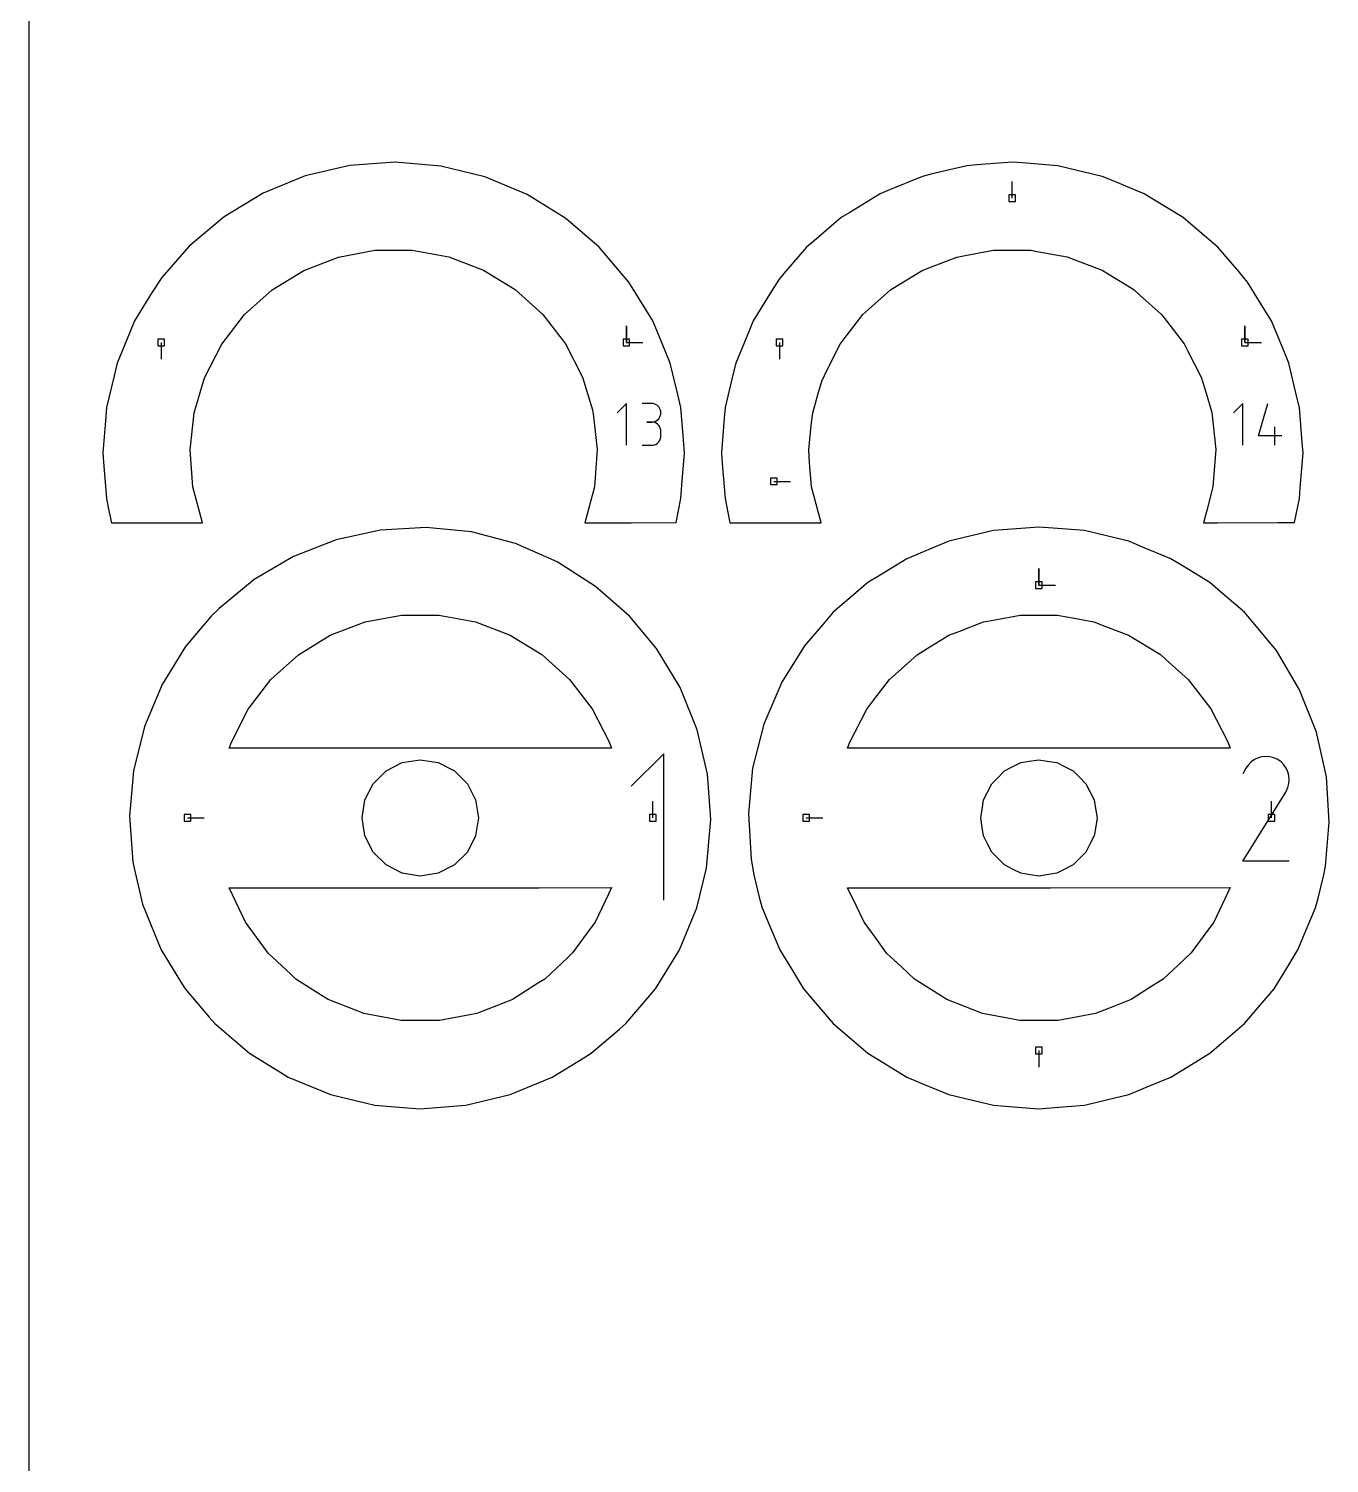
# Model space of a CAD drawing. Extents: x 0 to 800, y 0 to 1000.
# Drawn here: x 0 to 111.8, y 753.4 to 876.7 of the extents above; entities that cross this region are included whole.
import ezdxf

# ---------------------------------------------------------------- set-up
doc = ezdxf.new("R2010")
doc.units = 0
doc.header["$MEASUREMENT"] = 0
for name, color, linetype in [('annotation', 7, 'Continuous'), ('boundary', 7, 'Continuous'), ('frame', 7, 'Continuous'), ('hole', 7, 'Continuous')]:
    doc.layers.add(name, color=color, linetype=linetype)

msp = doc.modelspace()

# ---------------------------------------------------------------- linework, layer by layer
at = {"layer": 'annotation', "color": 1}
for p, q in [((84.554367, 862.133903), (84.554367, 863.562653)), ((51.379367, 849.728813), (51.379367, 851.157563)), ((51.379367, 849.728813), (51.379367, 851.157563)), ((51.379367, 851.157563), (51.379367, 849.728813)), ((104.554367, 849.728813), (104.554367, 851.157563)), ((104.554367, 849.728813), (104.554367, 851.157563)), ((104.554367, 851.157563), (104.554367, 849.728813)), ((11.379366, 849.728813), (11.379366, 848.300063)), ((51.379367, 849.728813), (52.808117, 849.728813)), ((64.554367, 849.728813), (64.554367, 848.300063)), ((104.554367, 849.728813), (105.983117, 849.728813)), ((51.40052, 844.49704), (50.600114, 843.696408)), ((51.40052, 840.89668), (51.40052, 844.49704)), ((53.550045, 844.492863), (52.750542, 844.492863)), ((53.693838, 844.479956), (53.550045, 844.492863)), ((53.829141, 844.442762), (53.693838, 844.479956)), ((53.953706, 844.383566), (53.829141, 844.442762)), ((54.065281, 844.304658), (53.953706, 844.383566)), ((54.161616, 844.208325), (54.065281, 844.304658)), ((54.240461, 844.096853), (54.161616, 844.208325)), ((54.299565, 843.972532), (54.240461, 844.096853)), ((54.240461, 843.290535), (54.299565, 843.41525)), ((54.336677, 843.837648), (54.299565, 843.972532)), ((54.299565, 843.41525), (54.336677, 843.550657)), ((54.349548, 843.694489), (54.336677, 843.837648)), ((54.336677, 843.550657), (54.349548, 843.694489)), ((54.349548, 843.694489), (54.349548, 843.694489)), ((104.375475, 844.49704), (103.575069, 843.696408)), ((104.375475, 840.89668), (104.375475, 844.49704)), ((105.725497, 841.697086), (106.523872, 844.49704)), ((53.550045, 842.893857), (53.149729, 842.893857)), ((53.149729, 842.893857), (53.550045, 842.893857)), ((53.550045, 842.893857), (53.693838, 842.906766)), ((53.693838, 842.88095), (53.550045, 842.893857)), ((53.550045, 842.893857), (53.550045, 842.893857)), ((53.693838, 842.906766), (53.829141, 842.943983)), ((53.829141, 842.843756), (53.693838, 842.88095)), ((53.829141, 842.943983), (53.953706, 843.003237)), ((53.953706, 842.78456), (53.829141, 842.843756)), ((53.953706, 843.003237), (54.065281, 843.08226)), ((54.065281, 842.705652), (53.953706, 842.78456)), ((54.065281, 843.08226), (54.161616, 843.178782)), ((54.161616, 842.609319), (54.065281, 842.705652)), ((54.161616, 843.178782), (54.240461, 843.290535)), ((54.240461, 842.497847), (54.161616, 842.609319)), ((54.299565, 842.373526), (54.240461, 842.497847)), ((54.336677, 842.238642), (54.299565, 842.373526)), ((54.349548, 842.095483), (54.336677, 842.238642)), ((107.125362, 840.89668), (107.125362, 842.495686)), ((53.550045, 840.896793), (53.693838, 840.909692)), ((53.693838, 840.909692), (53.829141, 840.946868)), ((53.829141, 840.946868), (53.953706, 841.006039)), ((53.953706, 841.006039), (54.065281, 841.084923)), ((54.065281, 841.084923), (54.161616, 841.181238)), ((54.161616, 841.181238), (54.240461, 841.292702)), ((54.240461, 841.292702), (54.299565, 841.417032)), ((54.299565, 841.417032), (54.336677, 841.551948)), ((54.336677, 841.551948), (54.349548, 841.695167)), ((54.349548, 841.695167), (54.349548, 842.095483)), ((54.349548, 842.095483), (54.349548, 842.095483)), ((107.724594, 841.697086), (105.725497, 841.697086)), ((52.750542, 840.896793), (53.550045, 840.896793)), ((53.550045, 840.896793), (53.550045, 840.896793)), ((64.070107, 837.798432), (65.498857, 837.798432)), ((86.841403, 828.869965), (86.841403, 830.298715)), ((86.841403, 828.869965), (86.841403, 830.298715)), ((86.841403, 830.298715), (86.841403, 828.869965)), ((86.841403, 828.869965), (88.270153, 828.869965)), ((54.599131, 814.389267), (51.797709, 811.587055)), ((54.599131, 801.788007), (54.599131, 814.389267)), ((105.384959, 813.888589), (105.10104, 813.692806)), ((105.695289, 814.03162), (105.384959, 813.888589)), ((106.024429, 814.119923), (105.695289, 814.03162)), ((106.36478, 814.151524), (106.024429, 814.119923)), ((106.708741, 814.124449), (106.36478, 814.151524)), ((107.04871, 814.036724), (106.708741, 814.124449)), ((107.377089, 813.886373), (107.04871, 814.036724)), ((107.670789, 813.677818), (107.377089, 813.886373)), ((107.377089, 813.886373), (107.377089, 813.886373)), ((104.642839, 813.15088), (104.380364, 812.647381)), ((104.851133, 813.446245), (104.642839, 813.15088)), ((105.10104, 813.692806), (104.851133, 813.446245)), ((107.916353, 813.427554), (107.670789, 813.677818)), ((108.1116, 813.14325), (107.916353, 813.427554)), ((108.254344, 812.832576), (108.1116, 813.14325)), ((108.342403, 812.503203), (108.254344, 812.832576)), ((108.104115, 811.152123), (108.256633, 811.479591)), ((108.256633, 811.479591), (108.345731, 811.81904)), ((108.373593, 812.162801), (108.342403, 812.503203)), ((108.345731, 811.81904), (108.373593, 812.162801)), ((53.666402, 808.869965), (53.666402, 810.298715)), ((104.374719, 805.15077), (108.068554, 811.09737)), ((106.841403, 808.869965), (106.841403, 810.298715)), ((108.068554, 811.09737), (108.07297, 811.102834)), ((108.068554, 811.09737), (108.068554, 811.09737)), ((108.07297, 811.102834), (108.077205, 811.108345)), ((108.077205, 811.108345), (108.081286, 811.113948)), ((108.081286, 811.113948), (108.085242, 811.119691)), ((108.085242, 811.119691), (108.0891, 811.12562)), ((108.0891, 811.12562), (108.092889, 811.131781)), ((108.092889, 811.131781), (108.096636, 811.138221)), ((108.096636, 811.138221), (108.100368, 811.144986)), ((108.100368, 811.144986), (108.104115, 811.152123)), ((108.104115, 811.152123), (108.104115, 811.152123)), ((13.666402, 808.869965), (15.095152, 808.869965)), ((66.841402, 808.869965), (68.270152, 808.869965)), ((108.372234, 805.15077), (104.374719, 805.15077)), ((86.841403, 788.869965), (86.841402, 787.441215))]:
    msp.add_line(p, q, dxfattribs=at)
at = {"layer": 'boundary', "color": 5}
for p, q in [((27.598867, 864.937646), (23.781094, 864.042117)), ((31.509728, 865.224916), (27.598867, 864.937646)), ((35.41738, 864.89686), (31.509728, 865.224916)), ((39.225602, 863.961549), (35.41738, 864.89686)), ((80.643505, 864.927387), (77.668146, 864.213066)), ((81.503895, 864.9951), (80.643505, 864.927387)), ((84.554367, 865.235176), (81.503895, 864.9951)), ((85.414756, 865.167462), (84.554367, 865.235176)), ((88.465229, 864.927387), (85.414756, 865.167462)), ((89.304432, 864.725912), (88.465229, 864.927387)), ((92.279791, 864.011591), (89.304432, 864.725912)), ((23.781094, 864.042117), (20.150415, 862.560382)), ((42.840625, 862.442016), (39.225602, 863.961549)), ((76.828943, 864.011591), (74.001958, 862.840616)), ((77.668146, 864.213066), (76.828943, 864.011591)), ((93.077145, 863.681316), (92.279791, 864.011591)), ((95.90413, 862.510341), (93.077145, 863.681316)), ((20.150415, 862.560382), (16.796231, 860.528927)), ((46.173432, 860.375677), (42.840625, 862.442016)), ((73.204604, 862.510341), (70.595607, 860.911544)), ((74.001958, 862.840616), (73.204604, 862.510341)), ((96.640001, 862.059398), (95.90413, 862.510341)), ((99.248998, 860.460602), (96.640001, 862.059398)), ((70.595607, 860.911544), (69.859736, 860.460602)), ((16.796231, 860.528927), (13.801131, 857.997772)), ((49.057036, 857.912847), (46.173432, 860.375677)), ((69.859736, 860.460602), (67.532966, 858.473353)), ((99.905266, 859.900096), (99.248998, 860.460602)), ((102.232037, 857.912847), (99.905266, 859.900096)), ((67.532966, 858.473353), (66.876697, 857.912847)), ((13.801131, 857.997772), (11.456778, 855.324432)), ((23.644061, 855.93279), (26.628682, 857.078007)), ((26.628682, 857.078007), (29.771831, 857.661186)), ((29.771831, 857.661186), (32.968625, 857.662862)), ((32.968625, 857.662862), (36.112384, 857.082983)), ((36.112384, 857.082983), (39.098204, 855.940893)), ((51.604792, 854.929806), (49.057036, 857.912847)), ((66.876697, 857.912847), (65.06528, 855.824264)), ((77.475678, 856.184737), (79.803682, 857.078007)), ((79.803682, 857.078007), (80.495175, 857.206306)), ((80.495175, 857.206306), (82.946832, 857.661186)), ((82.946832, 857.661186), (83.650126, 857.661555)), ((83.650126, 857.661555), (86.143625, 857.662862)), ((86.143625, 857.662862), (86.835252, 857.535289)), ((86.835252, 857.535289), (89.287385, 857.082983)), ((89.287385, 857.082983), (89.944265, 856.831723)), ((104.043454, 855.824264), (102.232037, 857.912847)), ((20.917565, 854.263747), (23.644061, 855.93279)), ((39.098204, 855.940893), (41.826449, 854.274708)), ((65.06528, 855.824264), (64.504774, 855.167995)), ((74.692394, 854.630936), (76.819061, 855.93279)), ((76.819061, 855.93279), (77.475678, 856.184737)), ((89.944265, 856.831723), (92.273205, 855.940893)), ((92.273205, 855.940893), (92.873418, 855.574332)), ((104.779792, 854.929806), (104.043454, 855.824264)), ((11.456778, 855.324432), (10.559518, 853.959794)), ((53.060106, 852.554949), (51.604792, 854.929806)), ((64.504774, 855.167995), (63.849303, 854.147107)), ((74.092565, 854.263747), (74.692394, 854.630936)), ((92.873418, 855.574332), (95.001449, 854.274708)), ((106.349892, 852.367637), (104.779792, 854.929806)), ((10.559518, 853.959794), (9.104203, 851.584937)), ((18.540179, 852.126568), (20.917565, 854.263747)), ((41.826449, 854.274708), (44.206076, 852.140029)), ((63.849303, 854.147107), (62.279203, 851.584937)), ((72.238204, 852.596747), (74.092565, 854.263747)), ((95.001449, 854.274708), (95.524967, 853.805079)), ((95.524967, 853.805079), (97.381076, 852.140029)), ((16.591231, 849.592584), (18.540179, 852.126568)), ((44.206076, 852.140029), (46.15768, 849.608087)), ((53.65453, 851.584937), (53.060106, 852.554949)), ((70.195, 850.15006), (71.71518, 852.126568)), ((71.71518, 852.126568), (72.238204, 852.596747)), ((97.381076, 852.140029), (97.810429, 851.583002)), ((106.82953, 851.584937), (106.349892, 852.367637)), ((9.104203, 851.584937), (8.668841, 850.53388)), ((54.720416, 849.011659), (53.65453, 851.584937)), ((62.279203, 851.584937), (61.927911, 850.736843)), ((97.810429, 851.583002), (99.33268, 849.608087)), ((107.979487, 848.808697), (106.82953, 851.584937)), ((8.668841, 850.53388), (7.602955, 847.960602)), ((15.115878, 846.694361), (16.591231, 849.592584)), ((46.15768, 849.608087), (47.616136, 846.763372)), ((61.927911, 850.736843), (60.777955, 847.960602)), ((68.630964, 847.372513), (69.766231, 849.592584)), ((69.766231, 849.592584), (70.195, 850.15006)), ((99.33268, 849.608087), (99.65354, 848.98225)), ((55.155778, 847.960602), (54.720416, 849.011659)), ((99.65354, 848.98225), (100.791136, 846.763372)), ((108.330779, 847.960602), (107.979487, 848.808697)), ((7.602955, 847.960602), (7.337373, 846.854379)), ((55.805995, 845.252263), (55.155778, 847.960602)), ((60.563659, 847.067994), (59.862157, 844.146039)), ((60.777955, 847.960602), (60.563659, 847.067994)), ((68.179539, 846.403281), (68.630964, 847.372513)), ((109.03228, 845.038647), (108.330779, 847.960602)), ((7.337373, 846.854379), (6.687157, 844.146039)), ((14.222335, 843.682819), (15.115878, 846.694361)), ((47.616136, 846.763372), (48.461045, 843.955111)), ((67.868974, 845.361684), (68.179539, 846.403281)), ((100.791136, 846.763372), (101.234374, 845.379183)), ((56.071576, 844.146039), (55.805995, 845.252263)), ((67.397335, 843.682819), (67.868974, 845.361684)), ((101.234374, 845.379183), (101.707773, 843.700813)), ((109.246576, 844.146039), (109.03228, 845.038647)), ((6.687157, 844.146039), (6.597898, 843.011889)), ((13.881437, 840.504258), (14.222335, 843.682819)), ((48.461045, 843.955111), (48.567196, 843.382994)), ((48.567196, 843.382994), (48.877004, 840.52261)), ((56.290107, 841.369326), (56.071576, 844.146039)), ((59.862157, 844.146039), (59.790134, 843.230897)), ((67.28143, 842.602108), (67.397335, 843.682819)), ((101.707773, 843.700813), (101.934966, 841.6032)), ((109.482344, 841.150318), (109.246576, 844.146039)), ((6.597898, 843.011889), (6.379366, 840.235176)), ((59.790134, 843.230897), (59.554367, 840.235176)), ((67.056437, 840.504258), (67.28143, 842.602108)), ((56.379367, 840.235176), (56.290107, 841.369326)), ((101.934966, 841.6032), (102.052004, 840.52261)), ((109.554367, 840.235176), (109.482344, 841.150318)), ((6.379366, 840.235176), (6.468626, 839.101025)), ((14.124439, 837.316712), (13.881437, 840.504258)), ((48.877004, 840.52261), (48.637346, 837.334814)), ((56.160835, 837.458463), (56.379367, 840.235176)), ((59.554367, 840.235176), (59.62639, 839.320034)), ((67.139058, 839.420492), (67.056437, 840.504258)), ((102.052004, 840.52261), (101.89383, 838.418665)), ((109.3186, 837.239454), (109.554367, 840.235176)), ((6.468626, 839.101025), (6.687157, 836.324312)), ((59.62639, 839.320034), (59.862158, 836.324312)), ((67.29944, 837.316712), (67.139058, 839.420492)), ((14.943232, 834.226557), (14.124439, 837.316712)), ((48.637346, 837.334814), (47.821794, 834.2438)), ((56.071576, 836.324312), (56.160835, 837.458463)), ((67.577829, 836.266059), (67.29944, 837.316712)), ((101.812346, 837.334814), (101.274082, 835.294745)), ((101.89383, 838.418665), (101.812346, 837.334814)), ((109.246576, 836.324312), (109.3186, 837.239454)), ((6.687157, 836.324312), (6.841596, 835.562387)), ((55.651831, 834.247901), (56.071576, 836.324312)), ((59.862158, 836.324312), (59.986774, 835.709518)), ((68.118232, 834.226557), (67.577829, 836.266059)), ((108.826832, 834.247901), (109.246576, 836.324312)), ((6.841596, 835.562387), (7.113195, 834.22245)), ((59.986774, 835.709518), (60.288196, 834.22245)), ((101.274082, 835.294745), (100.996794, 834.2438)), ((7.113195, 834.22245), (7.881106, 834.222852)), ((7.881106, 834.222852), (10.952751, 834.224462)), ((10.952751, 834.224462), (11.735753, 834.224872)), ((11.735753, 834.224872), (14.943232, 834.226557)), ((30.250916, 833.601163), (26.424156, 832.762381)), ((34.161778, 833.830979), (30.250916, 833.601163)), ((38.060442, 833.446175), (34.161778, 833.830979)), ((47.821794, 834.2438), (51.02361, 834.245479)), ((51.02361, 834.245479), (51.806612, 834.245889)), ((51.806612, 834.245889), (55.651831, 834.247901)), ((60.288196, 834.22245), (61.738695, 834.22321)), ((61.738695, 834.22321), (66.906518, 834.22592)), ((66.906518, 834.22592), (68.118232, 834.226557)), ((82.930541, 833.562176), (80.311208, 832.933329)), ((84.155944, 833.658617), (82.930541, 833.562176)), ((86.841403, 833.869965), (84.155944, 833.658617)), ((88.066806, 833.773525), (86.841403, 833.869965)), ((90.752264, 833.562176), (88.066806, 833.773525)), ((91.947494, 833.275227), (90.752264, 833.562176)), ((100.996794, 834.2438), (102.206369, 834.244435)), ((102.206369, 834.244435), (107.374193, 834.247141)), ((107.374193, 834.247141), (108.826832, 834.247901)), ((26.424156, 832.762381), (22.775722, 831.335289)), ((41.850909, 832.456222), (38.060442, 833.446175)), ((45.439848, 830.885497), (41.850909, 832.456222)), ((79.115979, 832.64638), (76.627266, 831.615522)), ((80.311208, 832.933329), (79.115979, 832.64638)), ((94.566827, 832.64638), (91.947494, 833.275227)), ((95.702453, 832.175988), (94.566827, 832.64638)), ((22.775722, 831.335289), (19.395455, 829.355025)), ((75.49164, 831.14513), (73.194831, 829.737643)), ((76.627266, 831.615522), (75.49164, 831.14513)), ((98.191166, 831.14513), (95.702453, 832.175988)), ((99.239224, 830.502879), (98.191166, 831.14513)), ((48.738884, 828.772676), (45.439848, 830.885497)), ((101.536033, 829.095392), (99.239224, 830.502879)), ((19.395455, 829.355025), (16.366584, 826.870352)), ((51.638234, 826.208465), (48.738884, 828.772676)), ((72.146772, 829.095392), (70.098418, 827.345933)), ((73.194831, 829.737643), (72.146772, 829.095392)), ((102.470719, 828.297095), (101.536033, 829.095392)), ((70.098418, 827.345933), (69.163733, 826.547636)), ((104.519072, 826.547636), (102.470719, 828.297095)), ((15.694571, 826.208465), (13.469531, 823.603276)), ((16.366584, 826.870352), (15.694571, 826.208465)), ((53.969717, 823.437491), (51.638234, 826.208465)), ((69.163733, 826.547636), (68.43607, 825.708633)), ((105.246736, 825.708633), (104.519072, 826.547636)), ((68.43607, 825.708633), (66.686611, 823.660278)), ((107.259503, 823.250178), (105.246736, 825.708633)), ((66.686611, 823.660278), (64.758914, 820.534144)), ((13.469531, 823.603276), (11.469129, 820.346832)), ((55.998613, 820.082002), (53.969717, 823.437491)), ((109.257683, 819.879039), (107.259503, 823.250178)), ((11.469129, 820.346832), (9.947038, 816.733116)), ((57.477614, 816.450438), (55.998613, 820.082002)), ((64.758914, 820.534144), (63.206108, 816.936079)), ((110.703899, 816.236823), (109.257683, 819.879039)), ((9.947038, 816.733116), (9.008993, 812.925782)), ((58.370308, 812.632216), (57.477614, 816.450438)), ((63.206108, 816.936079), (62.235278, 813.139398)), ((111.562544, 812.413207), (110.703899, 816.236823)), ((9.008993, 812.925782), (8.678098, 809.018578)), ((58.654706, 808.721352), (58.370308, 812.632216)), ((62.235278, 813.139398), (61.870335, 809.237586)), ((111.81247, 808.502344), (111.562544, 812.413207)), ((8.678098, 809.018578), (8.962497, 805.107715)), ((61.870335, 809.237586), (62.120261, 805.326723)), ((58.27886, 804.564584), (58.654706, 808.721352)), ((111.484292, 804.715123), (111.81247, 808.502344)), ((62.120261, 805.326723), (62.349431, 803.971227)), ((8.962497, 805.107715), (9.05514, 804.559748)), ((9.05514, 804.559748), (9.796936, 801.469954)), ((57.442814, 801.144541), (58.27886, 804.564584)), ((62.349431, 803.971227), (62.834804, 801.949509)), ((110.850959, 801.961471), (111.336332, 803.983189)), ((111.336332, 803.983189), (111.484292, 804.715123)), ((9.796936, 801.469954), (11.106002, 798.208828)), ((62.834804, 801.949509), (63.064991, 801.144541)), ((110.617814, 801.144541), (110.850959, 801.961471)), ((55.941566, 797.520204), (57.157577, 800.455917)), ((57.157577, 800.455917), (57.442814, 801.144541)), ((63.064991, 801.144541), (63.860653, 799.223642)), ((109.912228, 799.441103), (110.617814, 801.144541)), ((63.860653, 799.223642), (64.566239, 797.520204)), ((109.116566, 797.520204), (109.912228, 799.441103)), ((11.106002, 798.208828), (11.391239, 797.520204)), ((11.391239, 797.520204), (13.051527, 794.81086)), ((53.891827, 794.175335), (55.552115, 796.884679)), ((55.552115, 796.884679), (55.941566, 797.520204)), ((64.566239, 797.520204), (65.652601, 795.747423)), ((108.153189, 795.948116), (109.116566, 797.520204)), ((65.652601, 795.747423), (66.615978, 794.175335)), ((107.066827, 794.175335), (108.153189, 795.948116)), ((13.051527, 794.81086), (13.440977, 794.175335)), ((13.440977, 794.175335), (15.504659, 791.759072)), ((53.407754, 793.608557), (53.891827, 794.175335)), ((66.615978, 794.175335), (67.966288, 792.594323)), ((105.869383, 792.773306), (107.066827, 794.175335)), ((51.344072, 791.192294), (53.407754, 793.608557)), ((15.504659, 791.759072), (15.988732, 791.192294)), ((67.966288, 792.594323), (69.163733, 791.192294)), ((104.519072, 791.192294), (105.869383, 792.773306)), ((15.988732, 791.192294), (18.404994, 789.128615)), ((48.361033, 788.644542), (50.777295, 790.708221)), ((50.777295, 790.708221), (51.344072, 791.192294)), ((69.163733, 791.192294), (70.744744, 789.841985)), ((103.117044, 789.994851), (104.519072, 791.192294)), ((18.404994, 789.128615), (18.971772, 788.644542)), ((70.744744, 789.841985), (72.146772, 788.644542)), ((101.536033, 788.644542), (103.117044, 789.994851)), ((18.971772, 788.644542), (21.681115, 786.984253)), ((45.016165, 786.594803), (47.725508, 788.255092)), ((47.725508, 788.255092), (48.361033, 788.644542)), ((72.146772, 788.644542), (73.919552, 787.55818)), ((99.963946, 787.681165), (101.536033, 788.644542)), ((21.681115, 786.984253), (22.316639, 786.594803)), ((73.919552, 787.55818), (75.49164, 786.594803)), ((98.191166, 786.594803), (99.963946, 787.681165)), ((22.316639, 786.594803), (25.252354, 785.378791)), ((41.391826, 785.093553), (44.327541, 786.309566)), ((44.327541, 786.309566), (45.016165, 786.594803)), ((75.49164, 786.594803), (77.41254, 785.799141)), ((77.41254, 785.799141), (79.115979, 785.093553)), ((94.566827, 785.093553), (96.487727, 785.889216)), ((96.487727, 785.889216), (98.191166, 786.594803)), ((25.252354, 785.378791), (25.940978, 785.093553)), ((25.940978, 785.093553), (29.030774, 784.351758)), ((29.030774, 784.351758), (29.755541, 784.177757)), ((37.577264, 784.177757), (40.667059, 784.919552)), ((40.667059, 784.919552), (41.391826, 785.093553)), ((79.115979, 785.093553), (81.137697, 784.608181)), ((81.137697, 784.608181), (82.930541, 784.177757)), ((90.752264, 784.177757), (92.773983, 784.663129)), ((92.773983, 784.663129), (94.566827, 785.093553)), ((29.755541, 784.177757), (32.923339, 783.928446)), ((32.923339, 783.928446), (33.666402, 783.869965)), ((33.666402, 783.869965), (36.8342, 784.119277)), ((36.8342, 784.119277), (37.577264, 784.177757)), ((82.930541, 784.177757), (85.003298, 784.014627)), ((85.003298, 784.014627), (86.841403, 783.869965)), ((86.841403, 783.869965), (88.91416, 784.033095)), ((88.91416, 784.033095), (90.752264, 784.177757))]:
    msp.add_line(p, q, dxfattribs=at)
at = {"layer": 'frame', "color": 5}
msp.add_line((0, 1000), (0, 0), dxfattribs=at)
at = {"layer": 'hole', "color": 5}
for p, q in [((84.840117, 862.419653), (84.268617, 862.419653)), ((84.268617, 862.419653), (84.268617, 861.848153)), ((84.840117, 861.848153), (84.840117, 862.419653)), ((84.268617, 861.848153), (84.840117, 861.848153)), ((11.665116, 850.014563), (11.093616, 850.014563)), ((11.093616, 850.014563), (11.093616, 849.443063)), ((11.665116, 849.443063), (11.665116, 850.014563)), ((51.665117, 850.014563), (51.093617, 850.014563)), ((51.093617, 850.014563), (51.093617, 849.443063)), ((51.665117, 849.443063), (51.665117, 850.014563)), ((64.840117, 850.014563), (64.268617, 850.014563)), ((64.268617, 850.014563), (64.268617, 849.443063)), ((64.840117, 849.443063), (64.840117, 850.014563)), ((104.840117, 850.014563), (104.268617, 850.014563)), ((104.268617, 850.014563), (104.268617, 849.443063)), ((104.840117, 849.443063), (104.840117, 850.014563)), ((11.093616, 849.443063), (11.665116, 849.443063)), ((51.093617, 849.443063), (51.665117, 849.443063)), ((64.268617, 849.443063), (64.840117, 849.443063)), ((104.268617, 849.443063), (104.840117, 849.443063)), ((64.355857, 838.084182), (63.784357, 838.084182)), ((63.784357, 838.084182), (63.784357, 837.512682)), ((63.784357, 837.512682), (64.355857, 837.512682)), ((64.355857, 837.512682), (64.355857, 838.084182)), ((87.127153, 829.155715), (86.555653, 829.155715)), ((86.555653, 829.155715), (86.555653, 828.584215)), ((86.555653, 828.584215), (87.127153, 828.584215)), ((87.127153, 828.584215), (87.127153, 829.155715)), ((28.915717, 825.712796), (32.058867, 826.295976)), ((32.058867, 826.295976), (35.25566, 826.297652)), ((35.25566, 826.297652), (38.39942, 825.717772)), ((83.075571, 825.895526), (85.233867, 826.295976)), ((85.233867, 826.295976), (86.235529, 826.296501)), ((86.235529, 826.296501), (88.43066, 826.297652)), ((88.43066, 826.297652), (89.415705, 826.115956)), ((89.415705, 826.115956), (91.57442, 825.717772)), ((25.931097, 824.567579), (28.915717, 825.712796)), ((38.39942, 825.717772), (41.38524, 824.575682)), ((79.106097, 824.567579), (80.041278, 824.926414)), ((80.041278, 824.926414), (82.090718, 825.712796)), ((82.090718, 825.712796), (83.075571, 825.895526)), ((91.57442, 825.717772), (92.509977, 825.359917)), ((92.509977, 825.359917), (94.56024, 824.575682)), ((23.204601, 822.898536), (25.931097, 824.567579)), ((41.38524, 824.575682), (44.113484, 822.909497)), ((77.233903, 823.421503), (79.106097, 824.567579)), ((94.56024, 824.575682), (95.41509, 824.053611)), ((95.41509, 824.053611), (97.288485, 822.909497)), ((20.827215, 820.761357), (23.204601, 822.898536)), ((44.113484, 822.909497), (46.493111, 820.774819)), ((74.747129, 821.431007), (76.379601, 822.898536)), ((76.379601, 822.898536), (77.233903, 823.421503)), ((97.288485, 822.909497), (98.034101, 822.240631)), ((74.002215, 820.761357), (74.747129, 821.431007)), ((98.034101, 822.240631), (99.668112, 820.774819)), ((18.878267, 818.227373), (20.827215, 820.761357)), ((46.493111, 820.774819), (48.444715, 818.242876)), ((72.663937, 819.021355), (74.002215, 820.761357)), ((99.668112, 820.774819), (100.279614, 819.981477)), ((100.279614, 819.981477), (101.619716, 818.242876)), ((72.053267, 818.227373), (72.663937, 819.021355)), ((17.422796, 815.381129), (18.878267, 818.227373)), ((48.444715, 818.242876), (49.903172, 815.398161)), ((71.053844, 816.272952), (72.053267, 818.227373)), ((101.619716, 818.242876), (102.076699, 817.351532)), ((70.597796, 815.381129), (71.053844, 816.272952)), ((102.076699, 817.351532), (103.078172, 815.398161)), ((17.223975, 814.861344), (17.422796, 815.381129)), ((49.903172, 815.398161), (50.102537, 814.878587)), ((70.398976, 814.861344), (70.597796, 815.381129)), ((103.078172, 815.398161), (103.277537, 814.878587)), ((23.470901, 814.86462), (17.223975, 814.861344)), ((50.102537, 814.878587), (23.470901, 814.86462)), ((32.121317, 813.62525), (33.666402, 813.869967)), ((33.666402, 813.869967), (35.211487, 813.62525)), ((85.851896, 814.869448), (70.398976, 814.861344)), ((103.277537, 814.878587), (85.851896, 814.869448)), ((86.022507, 813.740267), (86.841403, 813.869967)), ((86.841403, 813.869967), (87.567592, 813.75495)), ((29.621317, 811.808895), (30.727476, 812.915052)), ((30.727476, 812.915052), (32.121317, 813.62525)), ((35.211487, 813.62525), (36.605328, 812.915052)), ((36.605328, 812.915052), (37.711487, 811.808894)), ((83.316212, 812.328789), (83.902476, 812.915052)), ((83.902476, 812.915052), (84.557582, 813.248845)), ((84.557582, 813.248845), (85.296318, 813.62525)), ((85.296318, 813.62525), (86.022507, 813.740267)), ((87.567592, 813.75495), (88.386488, 813.62525)), ((88.386488, 813.62525), (89.041593, 813.291457)), ((89.041593, 813.291457), (89.780329, 812.915052)), ((89.780329, 812.915052), (90.300223, 812.395158)), ((28.91112, 810.415052), (29.621317, 811.808895)), ((37.711487, 811.808894), (38.421685, 810.415052)), ((82.419913, 811.070158), (82.796318, 811.808895)), ((82.796318, 811.808895), (83.316212, 812.328789)), ((90.300223, 812.395158), (90.886487, 811.808894)), ((90.886487, 811.808894), (91.22028, 811.153788)), ((28.666402, 808.869965), (28.91112, 810.415052)), ((38.421685, 810.415052), (38.666402, 808.869965)), ((81.95642, 809.596156), (82.08612, 810.415052)), ((82.08612, 810.415052), (82.419913, 811.070158)), ((91.22028, 811.153788), (91.596685, 810.415052)), ((91.596685, 810.415052), (91.711702, 809.688861)), ((13.952152, 809.155715), (13.380652, 809.155715)), ((13.380652, 809.155715), (13.380652, 808.584215)), ((13.952152, 808.584215), (13.952152, 809.155715)), ((28.91112, 807.324882), (28.666402, 808.869965)), ((38.666402, 808.869965), (38.421685, 807.324882)), ((53.952152, 809.155715), (53.380652, 809.155715)), ((53.380652, 809.155715), (53.380652, 808.584215)), ((53.952152, 808.584215), (53.952152, 809.155715)), ((67.127152, 809.155715), (66.555652, 809.155715)), ((66.555652, 809.155715), (66.555652, 808.584215)), ((67.127152, 808.584215), (67.127152, 809.155715)), ((81.841403, 808.869965), (81.95642, 809.596156)), ((81.971103, 808.051071), (81.841403, 808.869965)), ((91.711702, 809.688861), (91.841402, 808.869965)), ((91.841402, 808.869965), (91.726385, 808.143776)), ((107.127153, 809.155715), (106.555653, 809.155715)), ((106.555653, 809.155715), (106.555653, 808.584215)), ((107.127153, 808.584215), (107.127153, 809.155715)), ((13.380652, 808.584215), (13.952152, 808.584215)), ((53.380652, 808.584215), (53.952152, 808.584215)), ((66.555652, 808.584215), (67.127152, 808.584215)), ((82.08612, 807.324882), (81.971103, 808.051071)), ((91.726385, 808.143776), (91.596685, 807.324882)), ((106.555653, 808.584215), (107.127153, 808.584215)), ((29.621317, 805.931039), (28.91112, 807.324882)), ((38.421685, 807.324882), (37.711487, 805.931039)), ((82.462525, 806.586145), (82.08612, 807.324882)), ((82.796318, 805.931039), (82.462525, 806.586145)), ((91.262892, 806.669776), (90.886487, 805.931039)), ((91.596685, 807.324882), (91.262892, 806.669776)), ((30.727476, 804.824878), (29.621317, 805.931039)), ((37.711487, 805.931039), (36.605328, 804.824878)), ((83.382582, 805.344774), (82.796318, 805.931039)), ((83.902476, 804.824878), (83.382582, 805.344774)), ((90.366593, 805.411143), (89.780329, 804.824878)), ((90.886487, 805.931039), (90.366593, 805.411143)), ((32.121317, 804.114683), (30.727476, 804.824878)), ((33.666402, 803.869964), (32.121317, 804.114683)), ((35.211487, 804.114683), (33.666402, 803.869964)), ((36.605328, 804.824878), (35.211487, 804.114683)), ((84.641212, 804.448474), (83.902476, 804.824878)), ((85.296318, 804.114683), (84.641212, 804.448474)), ((86.115213, 803.984982), (85.296318, 804.114683)), ((86.841403, 803.869964), (86.115213, 803.984982)), ((87.660298, 803.999665), (86.841403, 803.869964)), ((88.386487, 804.114683), (87.660298, 803.999665)), ((89.125224, 804.491086), (88.386487, 804.114683)), ((89.780329, 804.824878), (89.125224, 804.491086)), ((17.230267, 802.861346), (43.861903, 802.875313)), ((18.373164, 800.461098), (17.230267, 802.861346)), ((43.861903, 802.875313), (50.108829, 802.87859)), ((50.108829, 802.87859), (49.841333, 802.315287)), ((70.405268, 802.861346), (87.830909, 802.870485)), ((71.153089, 801.290813), (70.405268, 802.861346)), ((87.830909, 802.870485), (103.283829, 802.87859)), ((103.283829, 802.87859), (102.622129, 801.485156)), ((49.841333, 802.315287), (48.700956, 799.913836)), ((102.622129, 801.485156), (101.875956, 799.913836)), ((18.64125, 799.898078), (18.373164, 800.461098)), ((71.816251, 799.898078), (71.153089, 801.290813)), ((20.212218, 797.753442), (18.64125, 799.898078)), ((48.332985, 799.410388), (46.764269, 797.264106)), ((48.700956, 799.913836), (48.332985, 799.410388)), ((72.844168, 798.494797), (71.816251, 799.898078)), ((101.875956, 799.913836), (100.965714, 798.668464)), ((20.580717, 797.250379), (20.212218, 797.753442)), ((73.755717, 797.250379), (72.844168, 798.494797)), ((100.965714, 798.668464), (99.939269, 797.264106)), ((22.5245, 795.436789), (20.580717, 797.250379)), ((46.308766, 796.838219), (44.366885, 795.022595)), ((46.764269, 797.264106), (46.308766, 796.838219)), ((75.027575, 796.063709), (73.755717, 797.250379)), ((99.939269, 797.264106), (98.812499, 796.210596)), ((22.980448, 795.011379), (22.5245, 795.436789)), ((76.155449, 795.011379), (75.027575, 796.063709)), ((98.812499, 796.210596), (97.541886, 795.022595)), ((25.228679, 793.59263), (22.980448, 795.011379)), ((43.839872, 794.689249), (41.593131, 793.268139)), ((44.366885, 795.022595), (43.839872, 794.689249)), ((77.626513, 794.083061), (76.155449, 795.011379)), ((78.931042, 793.259837), (77.626513, 794.083061)), ((96.238222, 794.198001), (94.768132, 793.268139)), ((97.541886, 795.022595), (96.238222, 794.198001)), ((25.756041, 793.259837), (25.228679, 793.59263)), ((28.229641, 792.285826), (25.756041, 793.259837)), ((41.013144, 793.03906), (38.540567, 792.062456)), ((41.593131, 793.268139), (41.013144, 793.03906)), ((80.54957, 792.622521), (78.931042, 793.259837)), ((94.768132, 793.268139), (93.333427, 792.701468)), ((28.809868, 792.057354), (28.229641, 792.285826)), ((31.421833, 791.562338), (28.809868, 792.057354)), ((37.928006, 791.945698), (35.316562, 791.447939)), ((38.540567, 792.062456), (37.928006, 791.945698)), ((81.984869, 792.057354), (80.54957, 792.622521)), ((83.693932, 791.733454), (81.984869, 792.057354)), ((85.209516, 791.446222), (83.693932, 791.733454)), ((90.200285, 791.773633), (88.491562, 791.447939)), ((91.715567, 792.062456), (90.200285, 791.773633)), ((93.333427, 792.701468), (91.715567, 792.062456)), ((32.034516, 791.446222), (31.421833, 791.562338)), ((34.692973, 791.447613), (32.034516, 791.446222)), ((35.316562, 791.447939), (34.692973, 791.447613)), ((86.949001, 791.447132), (85.209516, 791.446222)), ((88.491562, 791.447939), (86.949001, 791.447132)), ((87.127153, 789.155715), (86.555653, 789.155715)), ((86.555653, 789.155715), (86.555653, 788.584215)), ((87.127153, 788.584215), (87.127153, 789.155715)), ((86.555653, 788.584215), (87.127153, 788.584215))]:
    msp.add_line(p, q, dxfattribs=at)

doc.saveas('drawing.dxf')
